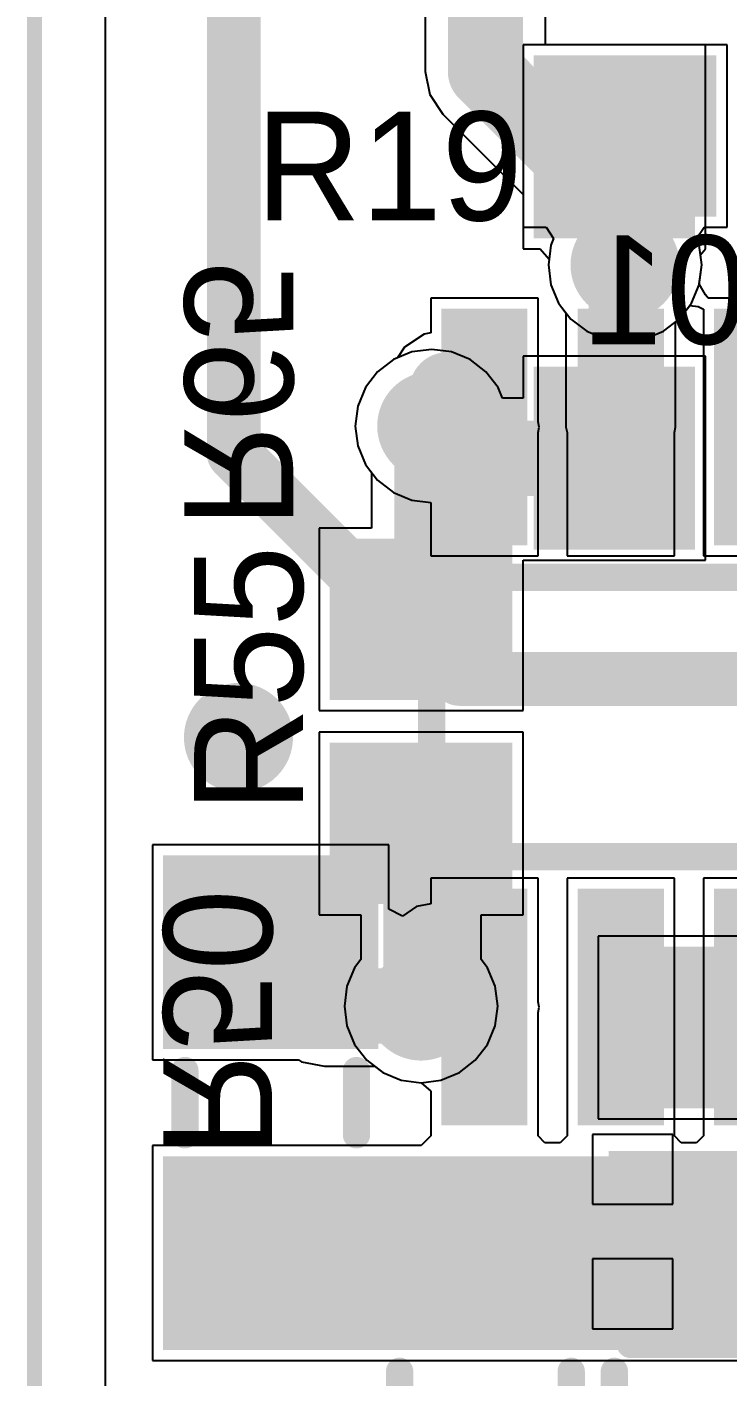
# Model space of a CAD drawing. Header units: millimetres. Extents: x 0 to 7.44, y -3.03 to 0.
# Drawn here: x -0.0028 to 0.2539, y -2.4663 to -1.9718 of the extents above; entities that cross this region are included whole.
import ezdxf

# ---------------------------------------------------------------- set-up
doc = ezdxf.new("R2010")
doc.units = ezdxf.units.MM
doc.header["$MEASUREMENT"] = 0
for name, color, linetype in [('BottomLayer', 5, 'Continuous'), ('BottomOverlay', 54, 'Continuous'), ('BottomPaste', 16, 'Continuous'), ('BottomSolder', 6, 'Continuous'), ('KeepOutLayer', 6, 'Continuous'), ('MidLayer1', 16, 'Continuous'), ('MidLayer2', 76, 'Continuous'), ('MultiLayer', 9, 'Continuous'), ('TopLayer', 1, 'Continuous'), ('TopOverlay', 2, 'Continuous'), ('TopPaste', 8, 'Continuous'), ('TopSolder', 216, 'Continuous'), ('ViaHoleLayer', 16, 'Continuous')]:
    doc.layers.add(name, color=color, linetype=linetype)

# ---------------------------------------------------------------- blocks, each defined once
blk = doc.blocks.new('OPA2674I_69')
at = {"layer": 'TopLayer'}
for points in [[(-0.14567, 0.13819), (-0.06693, 0.13819), (-0.14567, 0.16181), (-0.06693, 0.16181)], [(0.06693, 0.13819), (0.14567, 0.13819), (0.06693, 0.16181), (0.14567, 0.16181)], [(-0.14567, 0.08819), (-0.06693, 0.08819), (-0.14567, 0.11181), (-0.06693, 0.11181)], [(0.06693, 0.08819), (0.14567, 0.08819), (0.06693, 0.11181), (0.14567, 0.11181)], [(-0.14567, 0.03819), (-0.06693, 0.03819), (-0.14567, 0.06181), (-0.06693, 0.06181)], [(0.06693, 0.03819), (0.14567, 0.03819), (0.06693, 0.06181), (0.14567, 0.06181)], [(-0.14567, -0.01181), (-0.06693, -0.01181), (-0.14567, 0.01181), (-0.06693, 0.01181)], [(0.06693, -0.01181), (0.14567, -0.01181), (0.06693, 0.01181), (0.14567, 0.01181)], [(-0.14567, -0.06181), (-0.06693, -0.06181), (-0.14567, -0.03819), (-0.06693, -0.03819)], [(0.06693, -0.06181), (0.14567, -0.06181), (0.06693, -0.03819), (0.14567, -0.03819)], [(-0.14567, -0.11181), (-0.06693, -0.11181), (-0.14567, -0.08819), (-0.06693, -0.08819)], [(0.06693, -0.11181), (0.14567, -0.11181), (0.06693, -0.08819), (0.14567, -0.08819)], [(-0.14567, -0.16181), (-0.06693, -0.16181), (-0.14567, -0.13819), (-0.06693, -0.13819)], [(0.06693, -0.16181), (0.14567, -0.16181), (0.06693, -0.13819), (0.14567, -0.13819)]]:
    blk.add_solid(points, dxfattribs=at)
at = {"layer": 'TopOverlay', "const_width": 0.01}
for points in [[(-0.01969, 0.1693), (-0.05119, 0.1693)], [(-0.05119, -0.1693), (-0.05119, 0.1693)], [(0.05119, 0.1693), (0.01969, 0.1693)], [(0.05119, -0.1693), (0.05119, 0.1693)], [(0.05119, -0.1693), (-0.05119, -0.1693)]]:
    blk.add_lwpolyline(points, dxfattribs=at)
at = {"layer": 'TopOverlay', "const_width": 0.005}
for points in [[(-0.05369, 0.1693, 1), (-0.04869, 0.1693, 1)], [(-0.05369, 0.1693, 1), (-0.04869, 0.1693, 1)], [(-0.02219, 0.1693, 1), (-0.01719, 0.1693, 1)], [(-0.02219, 0.16928, 1), (-0.01719, 0.16928, 1)], [(0.01719, 0.1693, 1), (0.02219, 0.1693, 1)], [(0.01719, 0.16928, 1), (0.02219, 0.16928, 1)], [(0.04869, 0.1693, 1), (0.05369, 0.1693, 1)], [(0.04869, 0.1693, 1), (0.05369, 0.1693, 1)], [(-0.05369, -0.1693, 1), (-0.04869, -0.1693, 1)], [(-0.05369, -0.1693, 1), (-0.04869, -0.1693, 1)], [(0.04869, -0.1693, 1), (0.05369, -0.1693, 1)], [(0.04869, -0.1693, 1), (0.05369, -0.1693, 1)]]:
    blk.add_lwpolyline(points, format="xyb", close=True, dxfattribs=at)
at = {"layer": 'TopOverlay', "const_width": 0.01}
blk.add_lwpolyline([(0.01969, 0.16928, -1), (-0.01969, 0.16928)], format="xyb", dxfattribs=at)
at = {"layer": 'TopPaste'}
for points in [[(-0.14567, 0.13819), (-0.06693, 0.13819), (-0.14567, 0.16181), (-0.06693, 0.16181)], [(0.06693, 0.13819), (0.14567, 0.13819), (0.06693, 0.16181), (0.14567, 0.16181)], [(-0.14567, 0.08819), (-0.06693, 0.08819), (-0.14567, 0.11181), (-0.06693, 0.11181)], [(0.06693, 0.08819), (0.14567, 0.08819), (0.06693, 0.11181), (0.14567, 0.11181)], [(-0.14567, 0.03819), (-0.06693, 0.03819), (-0.14567, 0.06181), (-0.06693, 0.06181)], [(0.06693, 0.03819), (0.14567, 0.03819), (0.06693, 0.06181), (0.14567, 0.06181)], [(-0.14567, -0.01181), (-0.06693, -0.01181), (-0.14567, 0.01181), (-0.06693, 0.01181)], [(0.06693, -0.01181), (0.14567, -0.01181), (0.06693, 0.01181), (0.14567, 0.01181)], [(-0.14567, -0.06181), (-0.06693, -0.06181), (-0.14567, -0.03819), (-0.06693, -0.03819)], [(0.06693, -0.06181), (0.14567, -0.06181), (0.06693, -0.03819), (0.14567, -0.03819)], [(-0.14567, -0.11181), (-0.06693, -0.11181), (-0.14567, -0.08819), (-0.06693, -0.08819)], [(0.06693, -0.11181), (0.14567, -0.11181), (0.06693, -0.08819), (0.14567, -0.08819)], [(-0.14567, -0.16181), (-0.06693, -0.16181), (-0.14567, -0.13819), (-0.06693, -0.13819)], [(0.06693, -0.16181), (0.14567, -0.16181), (0.06693, -0.13819), (0.14567, -0.13819)]]:
    blk.add_solid(points, dxfattribs=at)
at = {"layer": 'TopSolder'}
for points in [[(-0.14967, 0.13419), (-0.06293, 0.13419), (-0.14967, 0.16581), (-0.06293, 0.16581)], [(0.06293, 0.13419), (0.14967, 0.13419), (0.06293, 0.16581), (0.14967, 0.16581)], [(-0.14967, 0.08419), (-0.06293, 0.08419), (-0.14967, 0.11581), (-0.06293, 0.11581)], [(0.06293, 0.08419), (0.14967, 0.08419), (0.06293, 0.11581), (0.14967, 0.11581)], [(-0.14967, 0.03419), (-0.06293, 0.03419), (-0.14967, 0.06581), (-0.06293, 0.06581)], [(0.06293, 0.03419), (0.14967, 0.03419), (0.06293, 0.06581), (0.14967, 0.06581)], [(-0.14967, -0.01581), (-0.06293, -0.01581), (-0.14967, 0.01581), (-0.06293, 0.01581)], [(0.06293, -0.01581), (0.14967, -0.01581), (0.06293, 0.01581), (0.14967, 0.01581)], [(-0.14967, -0.06581), (-0.06293, -0.06581), (-0.14967, -0.03419), (-0.06293, -0.03419)], [(0.06293, -0.06581), (0.14967, -0.06581), (0.06293, -0.03419), (0.14967, -0.03419)], [(-0.14967, -0.11581), (-0.06293, -0.11581), (-0.14967, -0.08419), (-0.06293, -0.08419)], [(0.06293, -0.11581), (0.14967, -0.11581), (0.06293, -0.08419), (0.14967, -0.08419)], [(-0.14967, -0.16581), (-0.06293, -0.16581), (-0.14967, -0.13419), (-0.06293, -0.13419)], [(0.06293, -0.16581), (0.14967, -0.16581), (0.06293, -0.13419), (0.14967, -0.13419)]]:
    blk.add_solid(points, dxfattribs=at)
blk = doc.blocks.new('CAP_0805_B_72')
at = {"layer": 'BottomLayer'}
for points in [[(-0.05511, -0.02953), (-0.00393, -0.02953), (-0.05511, 0.02953), (-0.00393, 0.02953)], [(0.0197, -0.02953), (0.07088, -0.02953), (0.0197, 0.02953), (0.07088, 0.02953)]]:
    blk.add_solid(points, dxfattribs=at)
at = {"layer": 'BottomOverlay', "const_width": 0.01}
blk.add_lwpolyline([(-0.07088, 0.02557), (-0.07088, -0.02557)], dxfattribs=at)
at = {"layer": 'BottomOverlay', "const_width": 0.005}
for points in [[(-0.07338, 0.02557, 1), (-0.06838, 0.02557, 1)], [(-0.07338, -0.02557, 1), (-0.06838, -0.02557, 1)]]:
    blk.add_lwpolyline(points, format="xyb", close=True, dxfattribs=at)
at = {"layer": 'BottomPaste'}
for points in [[(-0.05511, -0.02953), (-0.00393, -0.02953), (-0.05511, 0.02953), (-0.00393, 0.02953)], [(0.0197, -0.02953), (0.07088, -0.02953), (0.0197, 0.02953), (0.07088, 0.02953)]]:
    blk.add_solid(points, dxfattribs=at)
at = {"layer": 'BottomSolder'}
for points in [[(-0.05911, -0.03353), (0.00007, -0.03353), (-0.05911, 0.03353), (0.00007, 0.03353)], [(0.0157, -0.03353), (0.07488, -0.03353), (0.0157, 0.03353), (0.07488, 0.03353)]]:
    blk.add_solid(points, dxfattribs=at)
blk = doc.blocks.new('RES_0805_B_137')
at = {"layer": 'BottomLayer'}
for points in [[(-0.06299, -0.02953), (-0.01181, -0.02953), (-0.06299, 0.02953), (-0.01181, 0.02953)], [(0.01181, -0.02953), (0.06299, -0.02953), (0.01181, 0.02953), (0.06299, 0.02953)]]:
    blk.add_solid(points, dxfattribs=at)
at = {"layer": 'BottomPaste'}
for points in [[(-0.06299, -0.02953), (-0.01181, -0.02953), (-0.06299, 0.02953), (-0.01181, 0.02953)], [(0.01181, -0.02953), (0.06299, -0.02953), (0.01181, 0.02953), (0.06299, 0.02953)]]:
    blk.add_solid(points, dxfattribs=at)
at = {"layer": 'BottomSolder'}
for points in [[(-0.06699, -0.03353), (-0.00781, -0.03353), (-0.06699, 0.03353), (-0.00781, 0.03353)], [(0.00781, -0.03353), (0.06699, -0.03353), (0.00781, 0.03353), (0.06699, 0.03353)]]:
    blk.add_solid(points, dxfattribs=at)
blk = doc.blocks.new('CAP_1206_143')
at = {"layer": 'TopLayer'}
for points in [[(-0.08661, -0.03543), (-0.02362, -0.03543), (-0.08661, 0.03543), (-0.02362, 0.03543)], [(0.02362, -0.03543), (0.08661, -0.03543), (0.02362, 0.03543), (0.08661, 0.03543)]]:
    blk.add_solid(points, dxfattribs=at)
at = {"layer": 'TopOverlay', "const_width": 0.01}
for points in [[(-0.01178, 0.03146), (0.01178, 0.03146)], [(-0.01178, 0.03146), (-0.01178, -0.03146)], [(-0.00433, 0.03146), (-0.00433, -0.03146)], [(-0.01178, -0.03146), (0.01178, -0.03146)]]:
    blk.add_lwpolyline(points, dxfattribs=at)
at = {"layer": 'TopOverlay', "const_width": 0.005}
for points in [[(-0.01428, 0.03146, 1), (-0.00928, 0.03146, 1)], [(-0.01428, 0.03146, 1), (-0.00928, 0.03146, 1)], [(-0.00683, 0.03146, 1), (-0.00183, 0.03146, 1)], [(0.00928, 0.03146, 1), (0.01428, 0.03146, 1)], [(-0.01428, -0.03146, 1), (-0.00928, -0.03146, 1)], [(-0.01428, -0.03146, 1), (-0.00928, -0.03146, 1)], [(-0.00683, -0.03146, 1), (-0.00183, -0.03146, 1)], [(0.00928, -0.03146, 1), (0.01428, -0.03146, 1)]]:
    blk.add_lwpolyline(points, format="xyb", close=True, dxfattribs=at)
at = {"layer": 'TopPaste'}
for points in [[(-0.08661, -0.03543), (-0.02362, -0.03543), (-0.08661, 0.03543), (-0.02362, 0.03543)], [(0.02362, -0.03543), (0.08661, -0.03543), (0.02362, 0.03543), (0.08661, 0.03543)]]:
    blk.add_solid(points, dxfattribs=at)
at = {"layer": 'TopSolder'}
for points in [[(-0.09061, -0.03943), (-0.01962, -0.03943), (-0.09061, 0.03943), (-0.01962, 0.03943)], [(0.01962, -0.03943), (0.09061, -0.03943), (0.01962, 0.03943), (0.09061, 0.03943)]]:
    blk.add_solid(points, dxfattribs=at)
blk = doc.blocks.new('RES_0805_172')
at = {"layer": 'TopLayer'}
for points in [[(-0.06299, -0.02953), (-0.01181, -0.02953), (-0.06299, 0.02953), (-0.01181, 0.02953)], [(0.01181, -0.02953), (0.06299, -0.02953), (0.01181, 0.02953), (0.06299, 0.02953)]]:
    blk.add_solid(points, dxfattribs=at)
at = {"layer": 'TopPaste'}
for points in [[(-0.06299, -0.02953), (-0.01181, -0.02953), (-0.06299, 0.02953), (-0.01181, 0.02953)], [(0.01181, -0.02953), (0.06299, -0.02953), (0.01181, 0.02953), (0.06299, 0.02953)]]:
    blk.add_solid(points, dxfattribs=at)
at = {"layer": 'TopSolder'}
for points in [[(-0.06699, -0.03353), (-0.00781, -0.03353), (-0.06699, 0.03353), (-0.00781, 0.03353)], [(0.00781, -0.03353), (0.06699, -0.03353), (0.00781, 0.03353), (0.06699, 0.03353)]]:
    blk.add_solid(points, dxfattribs=at)
blk = doc.blocks.new('CAP_0805_B_173')
at = {"layer": 'BottomLayer'}
for points in [[(-0.05511, -0.02953), (-0.00393, -0.02953), (-0.05511, 0.02953), (-0.00393, 0.02953)], [(0.0197, -0.02953), (0.07088, -0.02953), (0.0197, 0.02953), (0.07088, 0.02953)]]:
    blk.add_solid(points, dxfattribs=at)
at = {"layer": 'BottomOverlay', "const_width": 0.01}
blk.add_lwpolyline([(-0.07088, -0.02557), (-0.07088, 0.02557)], dxfattribs=at)
at = {"layer": 'BottomOverlay', "const_width": 0.005}
for points in [[(-0.07338, 0.02557, 1), (-0.06838, 0.02557, 1)], [(-0.07338, -0.02557, 1), (-0.06838, -0.02557, 1)]]:
    blk.add_lwpolyline(points, format="xyb", close=True, dxfattribs=at)
at = {"layer": 'BottomPaste'}
for points in [[(-0.05511, -0.02953), (-0.00393, -0.02953), (-0.05511, 0.02953), (-0.00393, 0.02953)], [(0.0197, -0.02953), (0.07088, -0.02953), (0.0197, 0.02953), (0.07088, 0.02953)]]:
    blk.add_solid(points, dxfattribs=at)
at = {"layer": 'BottomSolder'}
for points in [[(-0.05911, -0.03353), (0.00007, -0.03353), (-0.05911, 0.03353), (0.00007, 0.03353)], [(0.0157, -0.03353), (0.07488, -0.03353), (0.0157, 0.03353), (0.07488, 0.03353)]]:
    blk.add_solid(points, dxfattribs=at)
blk = doc.blocks.new('RES_0805_B_186')
at = {"layer": 'BottomLayer'}
for points in [[(-0.06299, -0.02953), (-0.01181, -0.02953), (-0.06299, 0.02953), (-0.01181, 0.02953)], [(0.01181, -0.02953), (0.06299, -0.02953), (0.01181, 0.02953), (0.06299, 0.02953)]]:
    blk.add_solid(points, dxfattribs=at)
at = {"layer": 'BottomPaste'}
for points in [[(-0.06299, -0.02953), (-0.01181, -0.02953), (-0.06299, 0.02953), (-0.01181, 0.02953)], [(0.01181, -0.02953), (0.06299, -0.02953), (0.01181, 0.02953), (0.06299, 0.02953)]]:
    blk.add_solid(points, dxfattribs=at)
at = {"layer": 'BottomSolder'}
for points in [[(-0.06699, -0.03353), (-0.00781, -0.03353), (-0.06699, 0.03353), (-0.00781, 0.03353)], [(0.00781, -0.03353), (0.06699, -0.03353), (0.00781, 0.03353), (0.06699, 0.03353)]]:
    blk.add_solid(points, dxfattribs=at)
blk = doc.blocks.new('CAP_1206_231')
at = {"layer": 'TopLayer'}
for points in [[(-0.08661, -0.03543), (-0.02362, -0.03543), (-0.08661, 0.03543), (-0.02362, 0.03543)], [(0.02362, -0.03543), (0.08661, -0.03543), (0.02362, 0.03543), (0.08661, 0.03543)]]:
    blk.add_solid(points, dxfattribs=at)
at = {"layer": 'TopOverlay', "const_width": 0.01}
for points in [[(-0.01178, 0.03146), (0.01178, 0.03146)], [(-0.01178, 0.03146), (-0.01178, -0.03146)], [(-0.00433, 0.03146), (-0.00433, -0.03146)], [(-0.01178, -0.03146), (0.01178, -0.03146)]]:
    blk.add_lwpolyline(points, dxfattribs=at)
at = {"layer": 'TopOverlay', "const_width": 0.005}
for points in [[(-0.01428, 0.03146, 1), (-0.00928, 0.03146, 1)], [(-0.01428, 0.03146, 1), (-0.00928, 0.03146, 1)], [(-0.00683, 0.03146, 1), (-0.00183, 0.03146, 1)], [(0.00928, 0.03146, 1), (0.01428, 0.03146, 1)], [(-0.01428, -0.03146, 1), (-0.00928, -0.03146, 1)], [(-0.01428, -0.03146, 1), (-0.00928, -0.03146, 1)], [(-0.00683, -0.03146, 1), (-0.00183, -0.03146, 1)], [(0.00928, -0.03146, 1), (0.01428, -0.03146, 1)]]:
    blk.add_lwpolyline(points, format="xyb", close=True, dxfattribs=at)
at = {"layer": 'TopPaste'}
for points in [[(-0.08661, -0.03543), (-0.02362, -0.03543), (-0.08661, 0.03543), (-0.02362, 0.03543)], [(0.02362, -0.03543), (0.08661, -0.03543), (0.02362, 0.03543), (0.08661, 0.03543)]]:
    blk.add_solid(points, dxfattribs=at)
at = {"layer": 'TopSolder'}
for points in [[(-0.09061, -0.03943), (-0.01962, -0.03943), (-0.09061, 0.03943), (-0.01962, 0.03943)], [(0.01962, -0.03943), (0.09061, -0.03943), (0.01962, 0.03943), (0.09061, 0.03943)]]:
    blk.add_solid(points, dxfattribs=at)
blk = doc.blocks.new('RES_1206_247')
at = {"layer": 'TopLayer'}
for points in [[(-0.08661, -0.03543), (-0.02362, -0.03543), (-0.08661, 0.03543), (-0.02362, 0.03543)], [(0.02362, -0.03543), (0.08661, -0.03543), (0.02362, 0.03543), (0.08661, 0.03543)]]:
    blk.add_solid(points, dxfattribs=at)
at = {"layer": 'TopOverlay', "const_width": 0.01}
for points in [[(-0.01178, 0.03146), (0.01178, 0.03146)], [(-0.01178, -0.03146), (0.01178, -0.03146)]]:
    blk.add_lwpolyline(points, dxfattribs=at)
at = {"layer": 'TopOverlay', "const_width": 0.005}
for points in [[(-0.01428, 0.03146, 1), (-0.00928, 0.03146, 1)], [(0.00928, 0.03146, 1), (0.01428, 0.03146, 1)], [(-0.01428, -0.03146, 1), (-0.00928, -0.03146, 1)], [(0.00928, -0.03146, 1), (0.01428, -0.03146, 1)]]:
    blk.add_lwpolyline(points, format="xyb", close=True, dxfattribs=at)
at = {"layer": 'TopPaste'}
for points in [[(-0.08661, -0.03543), (-0.02362, -0.03543), (-0.08661, 0.03543), (-0.02362, 0.03543)], [(0.02362, -0.03543), (0.08661, -0.03543), (0.02362, 0.03543), (0.08661, 0.03543)]]:
    blk.add_solid(points, dxfattribs=at)
at = {"layer": 'TopSolder'}
for points in [[(-0.09061, -0.03943), (-0.01962, -0.03943), (-0.09061, 0.03943), (-0.01962, 0.03943)], [(0.01962, -0.03943), (0.09061, -0.03943), (0.01962, 0.03943), (0.09061, 0.03943)]]:
    blk.add_solid(points, dxfattribs=at)

msp = doc.modelspace()

# ---------------------------------------------------------------- linework, layer by layer
at = {"layer": 'BottomLayer'}
for p, q in [((0.02598, -3.00551), (0.02598, -0.02598)), ((0.25394, -1.97835), (0.17913, -1.97835)), ((0.17913, -1.97835), (0.17913, -2.04528)), ((0.25394, -2.04528), (0.25394, -1.97835)), ((0.17913, -2.04528), (0.18757, -2.04528)), ((0.18757, -2.04528), (0.19035, -2.04943)), ((0.24272, -2.04943), (0.2455, -2.04528)), ((0.2455, -2.04528), (0.25394, -2.04528)), ((0.18938, -2.05178), (0.18842, -2.05906)), ((0.19035, -2.04943), (0.18938, -2.05178)), ((0.24369, -2.05178), (0.24272, -2.04943)), ((0.24465, -2.05906), (0.24369, -2.05178)), ((0.18842, -2.05906), (0.18938, -2.06633)), ((0.24369, -2.06633), (0.24465, -2.05906)), ((0.18938, -2.06633), (0.19219, -2.07311)), ((0.24088, -2.07311), (0.24369, -2.06633)), ((0.19219, -2.07311), (0.19666, -2.07894)), ((0.23642, -2.07894), (0.24088, -2.07311)), ((0.19666, -2.07894), (0.20248, -2.0834)), ((0.23059, -2.0834), (0.23642, -2.07894)), ((0.20248, -2.0834), (0.20926, -2.08621)), ((0.20926, -2.08621), (0.21654, -2.08717)), ((0.21654, -2.08717), (0.22381, -2.08621)), ((0.22381, -2.08621), (0.23059, -2.0834)), ((0.13839, -2.09095), (0.13161, -2.09376)), ((0.14567, -2.09), (0.13839, -2.09095)), ((0.15295, -2.09095), (0.14567, -2.09)), ((0.15973, -2.09376), (0.15295, -2.09095)), ((0.13161, -2.09376), (0.12579, -2.09823)), ((0.16555, -2.09823), (0.15973, -2.09376)), ((0.24606, -2.09252), (0.17913, -2.09252)), ((0.17913, -2.09252), (0.17913, -2.10784)), ((0.24606, -2.16732), (0.24606, -2.09252)), ((0.12579, -2.09823), (0.12132, -2.10405)), ((0.17002, -2.10405), (0.16555, -2.09823)), ((0.12132, -2.10405), (0.11851, -2.11083)), ((0.17159, -2.10784), (0.17002, -2.10405)), ((0.11851, -2.11083), (0.11755, -2.11811)), ((0.17913, -2.10784), (0.17159, -2.10784)), ((0.11755, -2.11811), (0.11851, -2.12539)), ((0.11851, -2.12539), (0.12132, -2.13217)), ((0.12132, -2.13217), (0.12359, -2.13513)), ((0.12359, -2.13513), (0.12359, -2.15551)), ((0.12359, -2.15551), (0.10433, -2.15551)), ((0.10433, -2.15551), (0.10433, -2.22244)), ((0.17913, -2.17232), (0.17913, -2.16732)), ((0.17913, -2.16732), (0.24606, -2.16732)), ((0.17913, -2.22244), (0.17913, -2.17232)), ((0.10433, -2.22244), (0.17913, -2.22244)), ((0.17913, -2.23032), (0.10433, -2.23032)), ((0.10433, -2.23032), (0.10433, -2.29724)), ((0.17913, -2.29724), (0.17913, -2.23032)), ((0.10433, -2.29724), (0.11965, -2.29724)), ((0.11965, -2.29724), (0.11965, -2.31369)), ((0.16381, -2.31369), (0.16381, -2.29724)), ((0.16381, -2.29724), (0.17913, -2.29724)), ((0.27953, -2.30512), (0.20669, -2.30512)), ((0.20669, -2.30512), (0.20669, -2.37205)), ((0.11965, -2.31369), (0.11738, -2.31665)), ((0.16608, -2.31665), (0.16381, -2.31369)), ((0.11738, -2.31665), (0.11458, -2.32343)), ((0.16889, -2.32343), (0.16608, -2.31665)), ((0.11458, -2.32343), (0.11362, -2.33071)), ((0.16985, -2.33071), (0.16889, -2.32343)), ((0.11362, -2.33071), (0.11458, -2.33799)), ((0.16889, -2.33799), (0.16985, -2.33071)), ((0.11458, -2.33799), (0.11738, -2.34477)), ((0.16608, -2.34477), (0.16889, -2.33799)), ((0.11738, -2.34477), (0.12185, -2.35059)), ((0.16161, -2.35059), (0.16608, -2.34477)), ((0.12185, -2.35059), (0.12768, -2.35506)), ((0.15579, -2.35506), (0.16161, -2.35059)), ((0.12768, -2.35506), (0.13446, -2.35787)), ((0.13446, -2.35787), (0.14173, -2.35882)), ((0.14173, -2.35882), (0.14901, -2.35787)), ((0.14901, -2.35787), (0.15579, -2.35506)), ((0.20669, -2.37205), (0.26984, -2.37205)), ((0.23409, -2.3778), (0.20457, -2.3778)), ((0.20457, -2.3778), (0.20457, -2.40339)), ((0.23409, -2.40339), (0.23409, -2.3778)), ((0.20457, -2.40339), (0.23409, -2.40339)), ((0.23409, -2.42339), (0.20457, -2.42339)), ((0.20457, -2.42339), (0.20457, -2.44898)), ((0.23409, -2.44898), (0.23409, -2.42339)), ((0.20457, -2.44898), (0.23409, -2.44898))]:
    msp.add_line(p, q, dxfattribs=at)
for points, const_width in [([(0.21654, -2.05906), (0.21654, -2.01181)], 0.02756), ([(0.14567, -2.18504), (0.14567, -2.11811)], 0.02756), ([(0.14567, -2.11811), (0.15748, -2.12992)], 0.02756), ([(0.15748, -2.12992), (0.2126, -2.12992)], 0.02756), ([(0.14173, -2.18898), (0.14567, -2.18504)], 0.02756), ([(0.14173, -2.33071), (0.14173, -2.26378)], 0.02756), ([(0.24409, -2.33858), (0.31496, -2.33858)], 0.01969)]:
    msp.add_lwpolyline(points, dxfattribs=dict(at, const_width=const_width))
for points, const_width in [([(0.20965, -2.01181, 1), (0.22343, -2.01181, 1)], 0.01378), ([(0.20654, -2.05906, 1), (0.22654, -2.05906, 1)], 0.02), ([(0.20965, -2.05906, 1), (0.22343, -2.05906, 1)], 0.01378), ([(0.13567, -2.11811, 1), (0.15567, -2.11811, 1)], 0.02), ([(0.13878, -2.11811, 1), (0.15256, -2.11811, 1)], 0.01378), ([(0.13878, -2.11811, 1), (0.15256, -2.11811, 1)], 0.01378), ([(0.15059, -2.12992, 1), (0.16437, -2.12992, 1)], 0.01378), ([(0.15059, -2.12992, 1), (0.16437, -2.12992, 1)], 0.01378), ([(0.20571, -2.12992, 1), (0.21949, -2.12992, 1)], 0.01378), ([(0.13484, -2.18898, 1), (0.14862, -2.18898, 1)], 0.01378), ([(0.13878, -2.18504, 1), (0.15256, -2.18504, 1)], 0.01378), ([(0.13878, -2.18504, 1), (0.15256, -2.18504, 1)], 0.01378), ([(0.0648, -2.23228, 1), (0.0848, -2.23228, 1)], 0.02), ([(0.13484, -2.26378, 1), (0.14862, -2.26378, 1)], 0.01378), ([(0.13173, -2.33071, 1), (0.15173, -2.33071, 1)], 0.02), ([(0.13484, -2.33071, 1), (0.14862, -2.33071, 1)], 0.01378), ([(0.23917, -2.33858, 1), (0.24902, -2.33858, 1)], 0.00984)]:
    msp.add_lwpolyline(points, format="xyb", close=True, dxfattribs=dict(at, const_width=const_width))
at = {"layer": 'KeepOutLayer'}
for const_width in [0.00551, 0.005]:
    msp.add_lwpolyline([(0, -3.0315), (0, 0)], dxfattribs=dict(at, const_width=const_width))
at = {"layer": 'MidLayer1', "const_width": 0.01969}
for points in [[(0.07304, -2.12815), (0.07304, -1.05145)], [(0.07304, -2.12815), (0.15571, -2.21083)], [(0.15571, -2.21083), (1.29902, -2.21083)]]:
    msp.add_lwpolyline(points, dxfattribs=at)
at = {"layer": 'MidLayer1'}
for points, const_width in [([(0.20654, -2.05906, 1), (0.22654, -2.05906, 1)], 0.02), ([(0.13567, -2.11811, 1), (0.15567, -2.11811, 1)], 0.02), ([(0.06811, -2.12815, 1), (0.07796, -2.12815, 1)], 0.00984), ([(0.06811, -2.12815, 1), (0.07796, -2.12815, 1)], 0.00984), ([(0.15079, -2.21083, 1), (0.16063, -2.21083, 1)], 0.00984), ([(0.15079, -2.21083, 1), (0.16063, -2.21083, 1)], 0.00984), ([(0.0648, -2.23228, 1), (0.0848, -2.23228, 1)], 0.02), ([(0.13173, -2.33071, 1), (0.15173, -2.33071, 1)], 0.02)]:
    msp.add_lwpolyline(points, format="xyb", close=True, dxfattribs=dict(at, const_width=const_width))
at = {"layer": 'MidLayer2', "const_width": 0.02}
for points in [[(0.20654, -2.05906, 1), (0.22654, -2.05906, 1)], [(0.13567, -2.11811, 1), (0.15567, -2.11811, 1)], [(0.0648, -2.23228, 1), (0.0848, -2.23228, 1)], [(0.13173, -2.33071, 1), (0.15173, -2.33071, 1)]]:
    msp.add_lwpolyline(points, format="xyb", close=True, dxfattribs=at)
at = {"layer": 'MultiLayer', "const_width": 0.02}
for points in [[(0.20654, -2.05906, 1), (0.22654, -2.05906, 1)], [(0.13567, -2.11811, 1), (0.15567, -2.11811, 1)], [(0.0648, -2.23228, 1), (0.0848, -2.23228, 1)], [(0.13173, -2.33071, 1), (0.15173, -2.33071, 1)]]:
    msp.add_lwpolyline(points, format="xyb", close=True, dxfattribs=at)
at = {"layer": 'TopLayer'}
for p, q in [((0.02598, -3.00551), (0.02598, -0.02598)), ((0.14328, -1.94882), (0.14328, -1.98819)), ((0.18743, -1.97835), (0.18743, -1.94882)), ((0.24606, -1.97835), (0.18743, -1.97835)), ((0.24606, -2.05315), (0.24606, -1.97835)), ((0.14328, -1.98819), (0.14496, -1.99664)), ((0.14496, -1.99664), (0.14974, -2.0038)), ((0.14974, -2.0038), (0.17913, -2.03319)), ((0.17913, -2.03319), (0.17913, -2.05315)), ((0.17913, -2.05315), (0.18541, -2.05315)), ((0.18541, -2.05315), (0.1887, -2.05691)), ((0.1887, -2.05691), (0.18842, -2.05906)), ((0.24416, -2.05532), (0.24606, -2.05315)), ((0.24465, -2.05906), (0.24416, -2.05532)), ((0.24606, -2.05315), (0.24606, -2.05315)), ((0.18842, -2.05906), (0.18938, -2.06633)), ((0.24374, -2.066), (0.24465, -2.05906)), ((0.18938, -2.06633), (0.19219, -2.07311)), ((0.24601, -2.07005), (0.24374, -2.066)), ((0.18465, -2.07126), (0.14528, -2.07126)), ((0.14528, -2.07126), (0.14528, -2.08398)), ((0.18465, -2.11657), (0.18465, -2.07126)), ((0.24706, -2.07126), (0.24601, -2.07005)), ((0.28465, -2.07126), (0.24706, -2.07126)), ((0.19219, -2.07311), (0.19489, -2.07663)), ((0.19489, -2.07663), (0.19489, -2.1185)), ((0.23642, -2.07894), (0.24028, -2.0739)), ((0.24028, -2.0739), (0.24334, -2.07431)), ((0.24334, -2.07431), (0.24528, -2.07525)), ((0.24528, -2.07525), (0.24528, -2.07552)), ((0.24528, -2.07552), (0.24528, -2.16575)), ((0.23503, -2.08), (0.23642, -2.07894)), ((0.23503, -2.1185), (0.23503, -2.08)), ((0.14287, -2.08446), (0.1357, -2.08925)), ((0.14528, -2.08398), (0.14287, -2.08446)), ((0.1357, -2.08925), (0.1331, -2.09315)), ((0.13161, -2.09376), (0.12579, -2.09823)), ((0.1331, -2.09315), (0.13161, -2.09376)), ((0.12579, -2.09823), (0.12132, -2.10405)), ((0.12132, -2.10405), (0.11851, -2.11083)), ((0.11851, -2.11083), (0.11755, -2.11811)), ((0.11755, -2.11811), (0.11851, -2.12539)), ((0.18503, -2.1185), (0.18465, -2.11657)), ((0.18465, -2.12044), (0.18503, -2.1185)), ((0.18465, -2.16575), (0.18465, -2.12044)), ((0.19489, -2.1185), (0.19528, -2.12044)), ((0.19528, -2.12044), (0.19528, -2.16575)), ((0.23465, -2.12044), (0.23503, -2.1185)), ((0.23465, -2.16575), (0.23465, -2.12044)), ((0.11851, -2.12539), (0.12132, -2.13217)), ((0.12132, -2.13217), (0.12579, -2.13799)), ((0.12579, -2.13799), (0.13161, -2.14246)), ((0.13161, -2.14246), (0.13839, -2.14527)), ((0.13839, -2.14527), (0.14528, -2.14617)), ((0.14528, -2.14617), (0.14528, -2.16575)), ((0.14528, -2.16575), (0.18465, -2.16575)), ((0.19528, -2.16575), (0.23465, -2.16575)), ((0.24528, -2.16575), (0.28465, -2.16575)), ((0.12992, -2.27165), (0.04331, -2.27165)), ((0.04331, -2.27165), (0.04331, -2.35039)), ((0.12992, -2.29524), (0.12992, -2.27165)), ((0.18465, -2.28386), (0.14528, -2.28386)), ((0.14528, -2.28386), (0.14528, -2.29324)), ((0.18465, -2.32916), (0.18465, -2.28386)), ((0.23465, -2.28386), (0.19528, -2.28386)), ((0.19528, -2.28386), (0.19528, -2.37689)), ((0.23465, -2.37689), (0.23465, -2.28386)), ((0.28237, -2.28386), (0.24528, -2.28386)), ((0.24528, -2.28386), (0.24528, -2.37689)), ((0.14008, -2.29428), (0.13492, -2.29772)), ((0.14528, -2.29324), (0.14008, -2.29428)), ((0.13492, -2.29772), (0.12992, -2.29524)), ((0.18503, -2.3311), (0.18465, -2.32916)), ((0.18465, -2.33304), (0.18503, -2.3311)), ((0.18465, -2.37689), (0.18465, -2.33304)), ((0.04331, -2.35039), (0.09678, -2.35039)), ((0.09678, -2.35039), (0.09785, -2.35111)), ((0.09785, -2.35111), (0.1063, -2.35279)), ((0.1063, -2.35279), (0.12472, -2.35279)), ((0.12472, -2.35279), (0.12768, -2.35506)), ((0.12768, -2.35506), (0.13446, -2.35787)), ((0.13446, -2.35787), (0.14173, -2.35882)), ((0.14173, -2.35882), (0.14528, -2.36193)), ((0.14528, -2.36193), (0.14528, -2.37689)), ((0.14528, -2.37835), (0.14176, -2.38189)), ((0.14528, -2.37689), (0.14528, -2.37835)), ((0.18465, -2.37835), (0.18465, -2.37689)), ((0.18717, -2.38089), (0.18465, -2.37835)), ((0.19528, -2.37835), (0.19275, -2.38089)), ((0.19528, -2.37689), (0.19528, -2.37835)), ((0.23465, -2.37835), (0.23465, -2.37689)), ((0.23717, -2.38089), (0.23465, -2.37835)), ((0.24528, -2.37835), (0.24275, -2.38089)), ((0.24528, -2.37689), (0.24528, -2.37835)), ((0.14176, -2.38189), (0.04331, -2.38189)), ((0.04331, -2.38189), (0.04331, -2.46063)), ((0.19275, -2.38089), (0.18717, -2.38089)), ((0.24275, -2.38089), (0.23717, -2.38089)), ((0.04331, -2.46063), (0.2874, -2.46063))]:
    msp.add_line(p, q, dxfattribs=at)
for points, const_width in [([(0.16535, -1.98819), (0.16535, -1.90551)], 0.02756), ([(0.16535, -1.98819), (0.21496, -2.0378)], 0.02756), ([(0.2126, -2.01575), (0.21496, -2.0378)], 0.02756), ([(0.21496, -2.05906), (0.21496, -2.0378)], 0.02756), ([(0.21496, -2.05906), (0.21654, -2.05906)], 0.02756), ([(0.21496, -2.06378), (0.21496, -2.05906)], 0.02756), ([(0.21496, -2.1185), (0.21496, -2.06378)], 0.02362), ([(0.15132, -2.11246), (0.15132, -2.10486)], 0.02756), ([(0.15132, -2.10486), (0.16496, -2.1185)], 0.02362), ([(0.14567, -2.11811), (0.15132, -2.11246)], 0.02756), ([(0.08661, -2.31102), (0.1063, -2.33071)], 0.02756), ([(0.14853, -2.32391), (0.14853, -2.31467)], 0.02756), ([(0.14853, -2.31467), (0.16496, -2.3311)], 0.02362), ([(0.14173, -2.33071), (0.14853, -2.32391)], 0.02756), ([(0.1063, -2.33071), (0.14173, -2.33071)], 0.02756), ([(0.08661, -2.42126), (0.16535, -2.42126)], 0.02756), ([(0.16535, -2.42126), (0.24409, -2.42126)], 0.02756)]:
    msp.add_lwpolyline(points, dxfattribs=dict(at, const_width=const_width))
for points, const_width in [([(0.15846, -1.98819, 1), (0.17224, -1.98819, 1)], 0.01378), ([(0.15846, -1.98819, 1), (0.17224, -1.98819, 1)], 0.01378), ([(0.20571, -2.01575, 1), (0.21949, -2.01575, 1)], 0.01378), ([(0.20807, -2.0378, 1), (0.22185, -2.0378, 1)], 0.01378), ([(0.20807, -2.0378, 1), (0.22185, -2.0378, 1)], 0.01378), ([(0.20807, -2.0378, 1), (0.22185, -2.0378, 1)], 0.01378), ([(0.20654, -2.05906, 1), (0.22654, -2.05906, 1)], 0.02), ([(0.20807, -2.05906, 1), (0.22185, -2.05906, 1)], 0.01378), ([(0.20807, -2.05906, 1), (0.22185, -2.05906, 1)], 0.01378), ([(0.20807, -2.05906, 1), (0.22185, -2.05906, 1)], 0.01378), ([(0.20965, -2.05906, 1), (0.22343, -2.05906, 1)], 0.01378), ([(0.20807, -2.06378, 1), (0.22185, -2.06378, 1)], 0.01378), ([(0.20906, -2.06378, 1), (0.22087, -2.06378, 1)], 0.01181), ([(0.14443, -2.10486, 1), (0.1582, -2.10486, 1)], 0.01378), ([(0.14541, -2.10486, 1), (0.15722, -2.10486, 1)], 0.01181), ([(0.13567, -2.11811, 1), (0.15567, -2.11811, 1)], 0.02), ([(0.14443, -2.11246, 1), (0.1582, -2.11246, 1)], 0.01378), ([(0.14443, -2.11246, 1), (0.1582, -2.11246, 1)], 0.01378), ([(0.13878, -2.11811, 1), (0.15256, -2.11811, 1)], 0.01378), ([(0.15906, -2.1185, 1), (0.17087, -2.1185, 1)], 0.01181), ([(0.20906, -2.1185, 1), (0.22087, -2.1185, 1)], 0.01181), ([(0.0648, -2.23228, 1), (0.0848, -2.23228, 1)], 0.02), ([(0.07972, -2.31102, 1), (0.0935, -2.31102, 1)], 0.01378), ([(0.14164, -2.31467, 1), (0.15542, -2.31467, 1)], 0.01378), ([(0.14263, -2.31467, 1), (0.15444, -2.31467, 1)], 0.01181), ([(0.13173, -2.33071, 1), (0.15173, -2.33071, 1)], 0.02), ([(0.14164, -2.32391, 1), (0.15542, -2.32391, 1)], 0.01378), ([(0.14164, -2.32391, 1), (0.15542, -2.32391, 1)], 0.01378), ([(0.09941, -2.33071, 1), (0.11319, -2.33071, 1)], 0.01378), ([(0.09941, -2.33071, 1), (0.11319, -2.33071, 1)], 0.01378), ([(0.13484, -2.33071, 1), (0.14862, -2.33071, 1)], 0.01378), ([(0.13484, -2.33071, 1), (0.14862, -2.33071, 1)], 0.01378), ([(0.15906, -2.3311, 1), (0.17087, -2.3311, 1)], 0.01181), ([(0.07972, -2.42126, 1), (0.0935, -2.42126, 1)], 0.01378), ([(0.15846, -2.42126, 1), (0.17224, -2.42126, 1)], 0.01378), ([(0.15846, -2.42126, 1), (0.17224, -2.42126, 1)], 0.01378), ([(0.2372, -2.42126, 1), (0.25098, -2.42126, 1)], 0.01378)]:
    msp.add_lwpolyline(points, format="xyb", close=True, dxfattribs=dict(at, const_width=const_width))
at = {"layer": 'ViaHoleLayer', "const_width": 0.00956}
for points in [[(0.21175, -2.05906, 1), (0.22132, -2.05906, 1)], [(0.14089, -2.11811, 1), (0.15045, -2.11811, 1)], [(0.07002, -2.23228, 1), (0.07958, -2.23228, 1)], [(0.13695, -2.33071, 1), (0.14651, -2.33071, 1)]]:
    msp.add_lwpolyline(points, format="xyb", close=True, dxfattribs=at)

# ---------------------------------------------------------------- block references
for name, p, rotation in [('RES_0805_B_137', (0.21654, -1.97441), 90), ('OPA2674I_69', (0.31496, -2.2248), 270), ('RES_0805_B_186', (0.14173, -2.22638), 90), ('RES_1206_247', (0.08661, -2.36614), 90), ('CAP_0805_B_72', (0.24409, -2.38387), 90), ('CAP_1206_231', (0.16535, -2.47638), 90), ('CAP_1206_143', (0.24409, -2.47638), 90)]:
    msp.add_blockref(name, p, dxfattribs=dict(rotation=rotation))
for name, p in [('RES_0805_172', (0.25, -2.01575)), ('CAP_0805_B_173', (0.24211, -2.12992))]:
    msp.add_blockref(name, p)

# ---------------------------------------------------------------- texts
at = {"layer": 'BottomOverlay', "text_generation_flag": 2}
msp.add_text('C101', height=0.039894, dxfattribs=at).set_placement((0.32945, -2.08813))
for s, p in [('R65', (0.05498, -2.15542)), ('R50', (0.04724, -2.38583))]:
    msp.add_text(s, height=0.039894, rotation=270, dxfattribs=at).set_placement(p)
at = {"layer": 'TopOverlay'}
msp.add_text('R19', height=0.039894, dxfattribs=at).set_placement((0.08115, -2.04277))
msp.add_text('R55', height=0.039894, rotation=90, dxfattribs=at).set_placement((0.09843, -2.25984))

doc.saveas('drawing.dxf')
